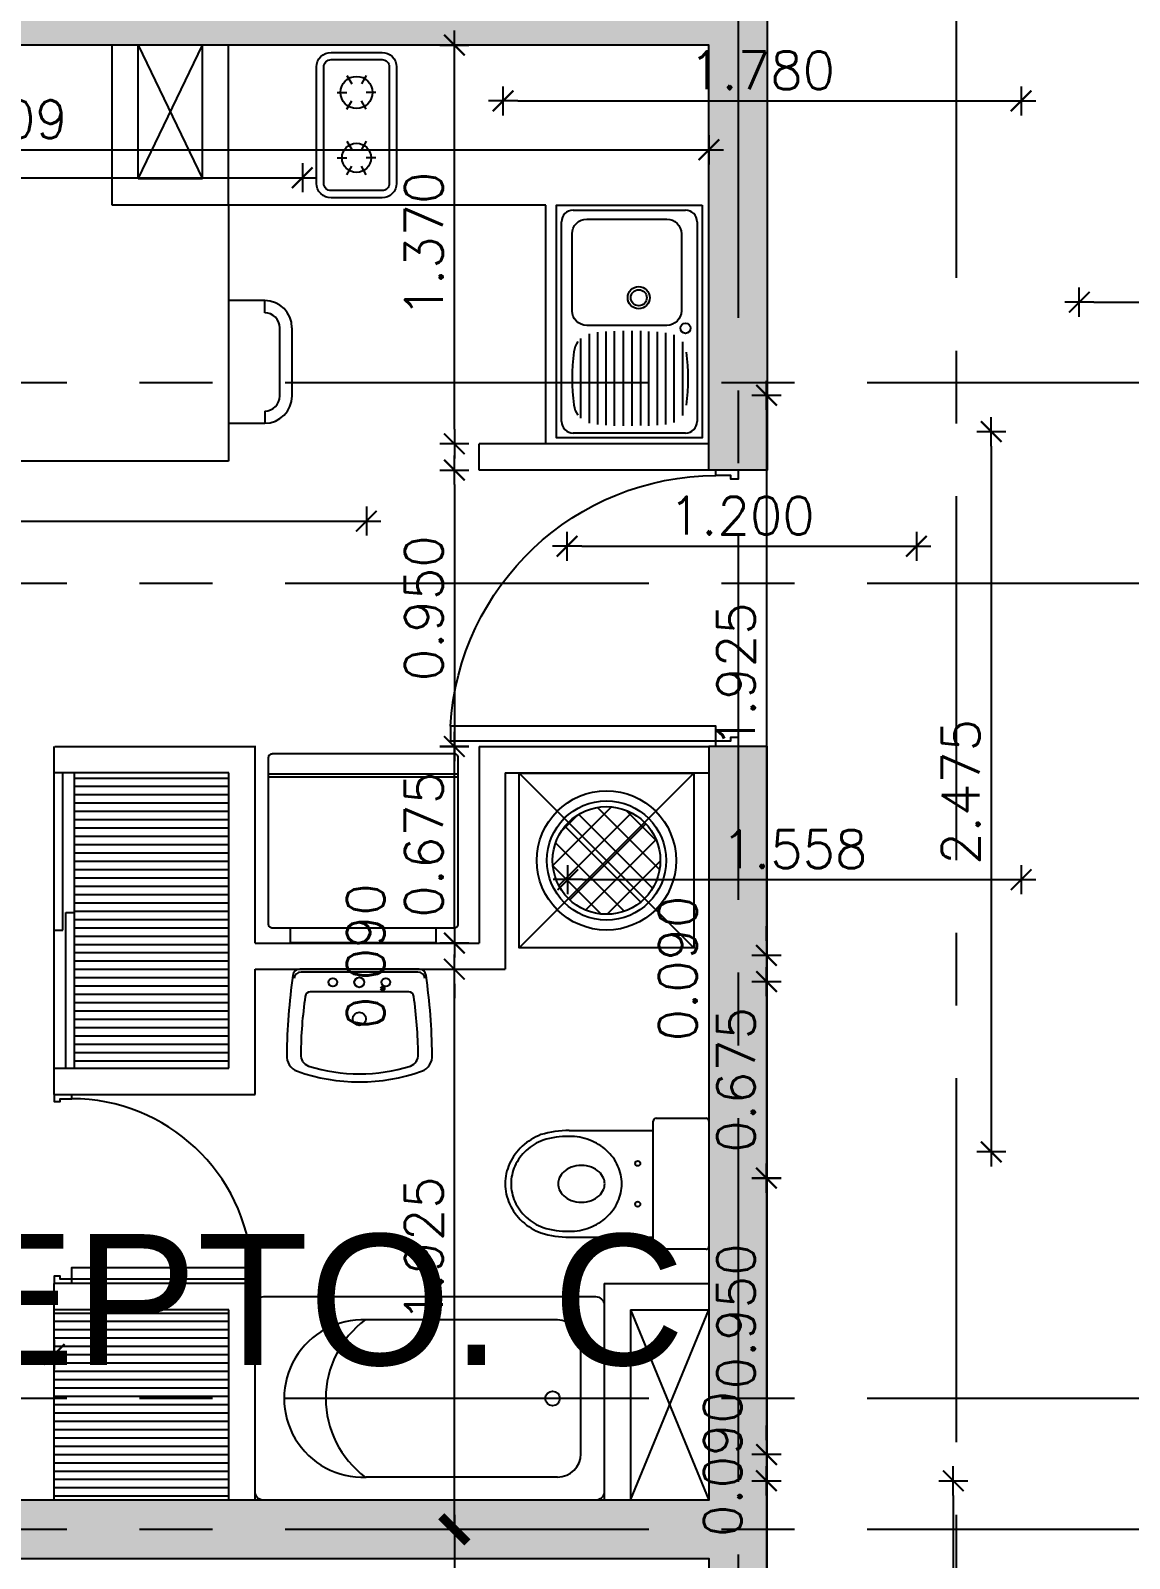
# Model space of a CAD drawing. Header units: millimetres. Extents: x -13 to 194, y -13 to 66.
# Drawn here: x 171.67 to 175.45, y 18.08 to 23.33 of the extents above; entities that cross this region are included whole.
import ezdxf

# ---------------------------------------------------------------- set-up
doc = ezdxf.new("R2010")
doc.units = ezdxf.units.MM
doc.linetypes.add('CENTER', pattern=[2, 1.25, -0.25, 0.25, -0.25])
for name, color, linetype in [('01', 1, 'Continuous'), ('04', 4, 'Continuous'), ('06', 6, 'Continuous'), ('EJES', 1, 'CENTER'), ('GRIS', 9, 'Continuous'), ('MUROS_EST', 5, 'Continuous'), ('PUERTAS', 1, 'Continuous')]:
    doc.layers.add(name, color=color, linetype=linetype)
doc.styles.add('Arial', font='arial.ttf')
doc.styles.add('INTERARQ', font='ROMANS.SHX')
doc.dimstyles.new('ESCALA_1-50', dxfattribs={"dimtxt": 0.13, "dimasz": 0.05, "dimexe": 0.18, "dimexo": 0.0625, "dimgap": 0.04, "dimtad": 1, "dimdec": 3, "dimzin": 0, "dimdsep": 46, "dimtxsty": 'INTERARQ', "dimblk": 'DIMTICK', "dimcen": 0.09, "dimse1": 1, "dimse2": 1, "dimclrd": 1, "dimclre": 1, "dimclrt": 2, "dimadec": 0, "dimazin": 0, "dimtfac": 4.5, "dimtdec": 3, "dimtofl": 0, "dimtmove": 2, "dimatfit": 3, "dimldrblk": 'DIMTICK', "dimfxl": 1, "dimtolj": 1, "dimtzin": 0, "dimarcsym": 0})

# ---------------------------------------------------------------- blocks, each defined once
blk = doc.blocks.new('DIMTICK')
at = {"color": 1}
for p, q in [((-1, 0), (1, 0)), ((0, 1), (0, -1))]:
    blk.add_line(p, q, dxfattribs=at)
at = {"color": 3, "const_width": 0.141}
blk.add_lwpolyline([(0.71, 0.71), (-0.71, -0.71)], dxfattribs=at)
blk = doc.blocks.new('*D92')
at = {"layer": '01', "color": 1, "lineweight": -2, "transparency": 16777216}
for p, q in [((174.2003, 20.1994), (174.2003, 20.2494)), ((174.2003, 20.0094), (174.2003, 19.9594))]:
    blk.add_line(p, q, dxfattribs=at)
at = {"layer": 'Defpoints', "color": 0, "transparency": 16777216}
for p in [(174.3715, 20.1494), (174.2003, 20.0594), (174.2853, 20.0594)]:
    blk.add_point(p, dxfattribs=at)
at = {"layer": '01', "color": 1, "lineweight": -2, "transparency": 16777216, "xscale": 0.05, "yscale": 0.05, "zscale": 0.05}
for p, rotation in [((174.2003, 20.1494), 270), ((174.2003, 20.0594), 90)]:
    blk.add_blockref('DIMTICK', p, dxfattribs=dict(at, rotation=rotation))
at = {"layer": '01', "color": 2, "transparency": 16777216, "insert": (173.8953, 20.1044), "char_height": 0.13, "attachment_point": 5, "rotation": 90, "style": 'INTERARQ'}
blk.add_mtext('\\A1;0.090', dxfattribs=at)
blk = doc.blocks.new('*D93')
at = {"layer": '01', "color": 1, "lineweight": -2, "transparency": 16777216}
blk.add_line((174.2003, 20.0094), (174.2003, 19.4341), dxfattribs=at)
at = {"layer": 'Defpoints', "color": 0, "transparency": 16777216}
for p in [(174.2853, 20.0594), (174.2003, 19.3841), (174.2853, 19.3841)]:
    blk.add_point(p, dxfattribs=at)
at = {"layer": '01', "color": 1, "lineweight": -2, "transparency": 16777216, "xscale": 0.05, "yscale": 0.05, "zscale": 0.05}
for p, rotation in [((174.2003, 20.0594), 90), ((174.2003, 19.3841), 270)]:
    blk.add_blockref('DIMTICK', p, dxfattribs=dict(at, rotation=rotation))
at = {"layer": '01', "color": 2, "transparency": 16777216, "insert": (174.0953, 19.7218), "char_height": 0.13, "attachment_point": 5, "rotation": 90, "style": 'INTERARQ'}
blk.add_mtext('\\A1;0.675', dxfattribs=at)
blk = doc.blocks.new('*D36')
at = {"layer": '01', "color": 1, "lineweight": -2, "transparency": 16777216}
blk.add_line((174.2003, 22.0241), (174.2003, 20.1994), dxfattribs=at)
at = {"layer": 'Defpoints', "color": 0, "transparency": 16777216}
for p in [(174.2003, 22.0741), (174.2003, 20.1494), (174.2003, 20.1494)]:
    blk.add_point(p, dxfattribs=at)
at = {"layer": '01', "color": 1, "lineweight": -2, "transparency": 16777216, "xscale": 0.05, "yscale": 0.05, "zscale": 0.05}
for p, rotation in [((174.2003, 22.0741), 90), ((174.2003, 20.1494), 270)]:
    blk.add_blockref('DIMTICK', p, dxfattribs=dict(at, rotation=rotation))
at = {"layer": '01', "color": 2, "transparency": 16777216, "insert": (174.0953, 21.1118), "char_height": 0.13, "attachment_point": 5, "rotation": 90, "style": 'INTERARQ'}
blk.add_mtext('\\A1;1.925', dxfattribs=at)
blk = doc.blocks.new('*D19')
at = {"layer": '01', "color": 1, "lineweight": -2, "transparency": 16777216}
blk.add_line((174.2003, 19.3341), (174.2003, 18.4841), dxfattribs=at)
at = {"layer": 'Defpoints', "color": 0, "transparency": 16777216}
for p in [(175.1768, 19.3841), (174.2003, 18.4341), (175.1768, 18.4341)]:
    blk.add_point(p, dxfattribs=at)
at = {"layer": '01', "color": 1, "lineweight": -2, "transparency": 16777216, "xscale": 0.05, "yscale": 0.05, "zscale": 0.05}
for p, rotation in [((174.2003, 19.3841), 90), ((174.2003, 18.4341), 270)]:
    blk.add_blockref('DIMTICK', p, dxfattribs=dict(at, rotation=rotation))
at = {"layer": '01', "color": 2, "transparency": 16777216, "insert": (174.0953, 18.9091), "char_height": 0.13, "attachment_point": 5, "rotation": 90, "style": 'INTERARQ'}
blk.add_mtext('\\A1;0.950', dxfattribs=at)
blk = doc.blocks.new('*D76')
at = {"layer": '01', "color": 1, "lineweight": -2, "transparency": 16777216}
for p, q in [((174.2003, 18.4841), (174.2003, 18.5341)), ((174.2003, 18.2941), (174.2003, 18.2441))]:
    blk.add_line(p, q, dxfattribs=at)
at = {"layer": 'Defpoints', "color": 0, "transparency": 16777216}
for p in [(175.1768, 18.4341), (174.2003, 18.3441), (174.2853, 18.3441)]:
    blk.add_point(p, dxfattribs=at)
at = {"layer": '01', "color": 1, "lineweight": -2, "transparency": 16777216, "xscale": 0.05, "yscale": 0.05, "zscale": 0.05}
for p, rotation in [((174.2003, 18.4341), 270), ((174.2003, 18.3441), 90)]:
    blk.add_blockref('DIMTICK', p, dxfattribs=dict(at, rotation=rotation))
at = {"layer": '01', "color": 2, "transparency": 16777216, "insert": (174.0496, 18.4015), "char_height": 0.13, "attachment_point": 5, "rotation": 90, "style": 'INTERARQ'}
blk.add_mtext('\\A1;0.090', dxfattribs=at)
blk = doc.blocks.new('*D77')
at = {"layer": '01', "color": 1, "lineweight": -2, "transparency": 16777216}
blk.add_line((174.2003, 18.2941), (174.2003, 17.0241), dxfattribs=at)
at = {"layer": 'Defpoints', "color": 0, "transparency": 16777216}
for p in [(174.2853, 18.3441), (174.2003, 16.9741), (175.0753, 16.9741)]:
    blk.add_point(p, dxfattribs=at)
at = {"layer": '01', "color": 1, "lineweight": -2, "transparency": 16777216, "xscale": 0.05, "yscale": 0.05, "zscale": 0.05}
for p, rotation in [((174.2003, 18.3441), 90), ((174.2003, 16.9741), 270)]:
    blk.add_blockref('DIMTICK', p, dxfattribs=dict(at, rotation=rotation))
at = {"layer": '01', "color": 2, "transparency": 16777216, "insert": (174.0953, 17.6591), "char_height": 0.13, "attachment_point": 5, "rotation": 90, "style": 'INTERARQ'}
blk.add_mtext('\\A1;1.370', dxfattribs=at)
blk = doc.blocks.new('*D178')
at = {"layer": '01', "color": 1, "lineweight": -2, "transparency": 16777216}
blk.add_line((170.1254, 22.8217), (172.5552, 22.8217), dxfattribs=at)
at = {"layer": 'Defpoints', "color": 0, "transparency": 16777216}
for p in [(172.6052, 22.8217), (170.0754, 22.1999), (172.6052, 22.1999)]:
    blk.add_point(p, dxfattribs=at)
at = {"layer": '01', "color": 1, "lineweight": -2, "transparency": 16777216, "xscale": 0.05, "yscale": 0.05, "zscale": 0.05, "rotation": 180}
blk.add_blockref('DIMTICK', (170.0754, 22.8217), dxfattribs=at)
at = {"layer": '01', "color": 1, "lineweight": -2, "transparency": 16777216, "xscale": 0.05, "yscale": 0.05, "zscale": 0.05}
blk.add_blockref('DIMTICK', (172.6052, 22.8217), dxfattribs=at)
at = {"layer": '01', "color": 2, "transparency": 16777216, "insert": (171.3403, 22.9267), "char_height": 0.13, "attachment_point": 5, "style": 'INTERARQ'}
blk.add_mtext('\\A1;2.530', dxfattribs=at)
blk = doc.blocks.new('*D67')
at = {"layer": '01', "color": 1, "lineweight": -2, "transparency": 16777216}
blk.add_line((173.3452, 23.0856), (175.0253, 23.0856), dxfattribs=at)
at = {"layer": 'Defpoints', "color": 0, "transparency": 16777216}
for p in [(175.0753, 23.0856), (173.2952, 22.4149), (175.0753, 22.4141)]:
    blk.add_point(p, dxfattribs=at)
at = {"layer": '01', "color": 1, "lineweight": -2, "transparency": 16777216, "xscale": 0.05, "yscale": 0.05, "zscale": 0.05, "rotation": 180}
blk.add_blockref('DIMTICK', (173.2952, 23.0856), dxfattribs=at)
at = {"layer": '01', "color": 1, "lineweight": -2, "transparency": 16777216, "xscale": 0.05, "yscale": 0.05, "zscale": 0.05}
blk.add_blockref('DIMTICK', (175.0753, 23.0856), dxfattribs=at)
at = {"layer": '01', "color": 2, "transparency": 16777216, "insert": (174.1852, 23.1906), "char_height": 0.13, "attachment_point": 5, "style": 'INTERARQ'}
blk.add_mtext('\\A1;1.780', dxfattribs=at)
blk = doc.blocks.new('*D185')
at = {"layer": '01', "color": 1, "lineweight": -2, "transparency": 16777216}
blk.add_line((175.3253, 22.3941), (176.6253, 22.3941), dxfattribs=at)
at = {"layer": 'Defpoints', "color": 0, "transparency": 16777216}
for p in [(175.2753, 22.3941), (176.6753, 22.3941), (176.6753, 22.3941)]:
    blk.add_point(p, dxfattribs=at)
at = {"layer": '01', "color": 1, "lineweight": -2, "transparency": 16777216, "xscale": 0.05, "yscale": 0.05, "zscale": 0.05, "rotation": 180}
blk.add_blockref('DIMTICK', (175.2753, 22.3941), dxfattribs=at)
at = {"layer": '01', "color": 1, "lineweight": -2, "transparency": 16777216, "xscale": 0.05, "yscale": 0.05, "zscale": 0.05}
blk.add_blockref('DIMTICK', (176.6753, 22.3941), dxfattribs=at)
at = {"layer": '01', "color": 2, "transparency": 16777216, "insert": (175.9753, 22.4991), "char_height": 0.13, "attachment_point": 5, "style": 'INTERARQ'}
blk.add_mtext('\\A1;1.400', dxfattribs=at)
blk = doc.blocks.new('*D202')
at = {"layer": '01', "color": 1, "lineweight": -2, "transparency": 16777216}
blk.add_line((169.6253, 21.6418), (172.7753, 21.6418), dxfattribs=at)
at = {"layer": 'Defpoints', "color": 0, "transparency": 16777216}
for p in [(169.5753, 21.9494), (172.8253, 21.9494), (172.8253, 21.6418)]:
    blk.add_point(p, dxfattribs=at)
at = {"layer": '01', "color": 1, "lineweight": -2, "transparency": 16777216, "xscale": 0.05, "yscale": 0.05, "zscale": 0.05, "rotation": 180}
blk.add_blockref('DIMTICK', (169.5753, 21.6418), dxfattribs=at)
at = {"layer": '01', "color": 1, "lineweight": -2, "transparency": 16777216, "xscale": 0.05, "yscale": 0.05, "zscale": 0.05}
blk.add_blockref('DIMTICK', (172.8253, 21.6418), dxfattribs=at)
at = {"layer": '01', "color": 2, "transparency": 16777216, "insert": (171.2003, 21.7468), "char_height": 0.13, "attachment_point": 5, "style": 'INTERARQ'}
blk.add_mtext('\\A1;3.250', dxfattribs=at)
blk = doc.blocks.new('*D203')
at = {"layer": '01', "color": 1, "lineweight": -2, "transparency": 16777216}
blk.add_line((173.5653, 21.5554), (174.6653, 21.5554), dxfattribs=at)
at = {"layer": 'Defpoints', "color": 0, "transparency": 16777216}
for p in [(173.5153, 21.9494), (174.7153, 21.9494), (174.7153, 21.5554)]:
    blk.add_point(p, dxfattribs=at)
at = {"layer": '01', "color": 1, "lineweight": -2, "transparency": 16777216, "xscale": 0.05, "yscale": 0.05, "zscale": 0.05, "rotation": 180}
blk.add_blockref('DIMTICK', (173.5153, 21.5554), dxfattribs=at)
at = {"layer": '01', "color": 1, "lineweight": -2, "transparency": 16777216, "xscale": 0.05, "yscale": 0.05, "zscale": 0.05}
blk.add_blockref('DIMTICK', (174.7153, 21.5554), dxfattribs=at)
at = {"layer": '01', "color": 2, "transparency": 16777216, "insert": (174.1153, 21.6604), "char_height": 0.13, "attachment_point": 5, "style": 'INTERARQ'}
blk.add_mtext('\\A1;1.200', dxfattribs=at)
blk = doc.blocks.new('*D204')
at = {"layer": '01', "color": 1, "lineweight": -2, "transparency": 16777216}
blk.add_line((174.9728, 21.8991), (174.9728, 19.5241), dxfattribs=at)
at = {"layer": 'Defpoints', "color": 0, "transparency": 16777216}
for p in [(175.0752, 21.9491), (174.9728, 19.4741), (175.0753, 19.4741)]:
    blk.add_point(p, dxfattribs=at)
at = {"layer": '01', "color": 1, "lineweight": -2, "transparency": 16777216, "xscale": 0.05, "yscale": 0.05, "zscale": 0.05}
for p, rotation in [((174.9728, 21.9491), 90), ((174.9728, 19.4741), 270)]:
    blk.add_blockref('DIMTICK', p, dxfattribs=dict(at, rotation=rotation))
at = {"layer": '01', "color": 2, "transparency": 16777216, "insert": (174.8678, 20.7116), "char_height": 0.13, "attachment_point": 5, "rotation": 90, "style": 'INTERARQ'}
blk.add_mtext('\\A1;2.475', dxfattribs=at)
blk = doc.blocks.new('*D205')
at = {"layer": '01', "color": 1, "lineweight": -2, "transparency": 16777216}
blk.add_line((173.5676, 20.4097), (175.0253, 20.4097), dxfattribs=at)
at = {"layer": 'Defpoints', "color": 0, "transparency": 16777216}
for p in [(175.0753, 20.4097), (173.5176, 19.3841), (175.0753, 19.3841)]:
    blk.add_point(p, dxfattribs=at)
at = {"layer": '01', "color": 1, "lineweight": -2, "transparency": 16777216, "xscale": 0.05, "yscale": 0.05, "zscale": 0.05, "rotation": 180}
blk.add_blockref('DIMTICK', (173.5176, 20.4097), dxfattribs=at)
at = {"layer": '01', "color": 1, "lineweight": -2, "transparency": 16777216, "xscale": 0.05, "yscale": 0.05, "zscale": 0.05}
blk.add_blockref('DIMTICK', (175.0753, 20.4097), dxfattribs=at)
at = {"layer": '01', "color": 2, "transparency": 16777216, "insert": (174.2965, 20.5147), "char_height": 0.13, "attachment_point": 5, "style": 'INTERARQ'}
blk.add_mtext('\\A1;1.558', dxfattribs=at)
blk = doc.blocks.new('*D206')
at = {"layer": '01', "color": 1, "lineweight": -2, "transparency": 16777216}
blk.add_line((174.8423, 18.2941), (174.8423, 17.0241), dxfattribs=at)
at = {"layer": 'Defpoints', "color": 0, "transparency": 16777216}
for p in [(175.0753, 18.3441), (174.8423, 16.9741), (175.0753, 16.9741)]:
    blk.add_point(p, dxfattribs=at)
at = {"layer": '01', "color": 1, "lineweight": -2, "transparency": 16777216, "xscale": 0.05, "yscale": 0.05, "zscale": 0.05}
for p, rotation in [((174.8423, 18.3441), 90), ((174.8423, 16.9741), 270)]:
    blk.add_blockref('DIMTICK', p, dxfattribs=dict(at, rotation=rotation))
at = {"layer": '01', "color": 2, "transparency": 16777216, "insert": (174.7373, 17.6591), "char_height": 0.13, "attachment_point": 5, "rotation": 90, "style": 'INTERARQ'}
blk.add_mtext('\\A1;1.370', dxfattribs=at)
blk = doc.blocks.new('TICK1')
at = {"color": 2, "const_width": 0.2}
blk.add_lwpolyline([(-0.3, -0.3), (0.3, 0.3)], dxfattribs=at)
at = {"color": 2}
for points in [[(0, 0), (-1, 0)], [(0, 0), (1, 0)]]:
    blk.add_lwpolyline(points, dxfattribs=at)
blk = doc.blocks.new('REFRI')
for p, q in [((-0.58, -0.325), (-0.58, 0.325)), ((-0.57, -0.325), (-0.57, 0.325))]:
    blk.add_line(p, q)
blk.add_lwpolyline([(-0.6368, 0.325), (-0.0632, 0.325, -0.414214), (-0.05, 0.3118), (-0.05, -0.3118, -0.414214), (-0.0632, -0.325), (-0.6368, -0.325, -0.414214), (-0.65, -0.3118), (-0.65, 0.3118, -0.414214)], format="xyb", close=True)
blk.add_lwpolyline([(-0.05, 0.25), (0, 0.25), (0, -0.25), (-0.05, -0.25)])
blk = doc.blocks.new('LAV')
for points in [[(0.022, 0.2287, 0.391789), (0, 0.2049), (0, -0.2049, 0.391789), (0.022, -0.2287, 0.034091), (0.2951, -0.2498, 0.338711), (0.3512, -0.2134, 0.172497), (0.3512, 0.2134, 0.338711), (0.2951, 0.2498, 0.034091)], [(0.0942, 0.1863, 0.391789), (0.0782, 0.1691), (0.0782, -0.1691, 0.391789), (0.0942, -0.1863, 0.034091), (0.2928, -0.2017, 0.338711), (0.3336, -0.1752, 0.152745), (0.3336, 0.1752, 0.338711), (0.2928, 0.2017, 0.034091)]]:
    blk.add_lwpolyline(points, format="xyb", close=True)
blk.add_lwpolyline([(0.0321, 0.2241, 0.391789), (0.0106, 0.2008), (0.0106, -0.2008, 0.391789), (0.0321, -0.2241)], format="xyb")
for centre, radius in [((0.0457, 0.0909), 0.0147), ((0.0457, -0.0005), 0.0172), ((0.1712, -0.0005), 0.0225), ((0.0457, -0.0919), 0.0147)]:
    blk.add_circle(centre, radius)
blk = doc.blocks.new('Tina 120')
for p, q in [((0.19, -0.08), (-0.19, -0.08)), ((-0.27, -0.16), (-0.27, -0.8175)), ((0.27, -0.16), (0.27, -0.8175))]:
    blk.add_line(p, q)
blk.add_lwpolyline([(0.35, -0.03), (0.35, -1.17, -0.414214), (0.32, -1.2), (-0.32, -1.2, -0.414214), (-0.35, -1.17), (-0.35, -0.03, -0.414214), (-0.32, 0), (0.32, 0, -0.414214)], format="xyb", close=True)
blk.add_circle((0, -0.1774), 0.025)
for centre, radius, start, end in [((-0.19, -0.16), 0.08, 90, 180), ((0.19, -0.16), 0.08, 0, 90), ((0, -0.8297), 0.2703, 177.4079, 2.5921), ((0, -0.6197), 0.337, 216.7598, 323.2402)]:
    blk.add_arc(centre, radius, start, end)
blk = doc.blocks.new('P_65')
at = {"color": 9}
blk.add_arc((-0.0126, 0.059), 0.6224, 93.9051, 179.909, dxfattribs=at)
at = {"layer": 'PUERTAS'}
blk.add_lwpolyline([(-0.015, 0.06), (-0.055, 0.06), (-0.055, 0.68), (-0.015, 0.68)], close=True, dxfattribs=at)
for points in [[(-0.65, 0), (-0.625, 0), (-0.625, 0.02), (-0.635, 0.02), (-0.635, 0.06), (-0.65, 0.06)], [(0, 0.06), (-0.015, 0.06), (-0.015, 0.02), (-0.025, 0.02), (-0.025, 0), (0, 0)]]:
    blk.add_lwpolyline(points, dxfattribs=at)
blk = doc.blocks.new('*D251')
at = {"layer": '01', "color": 1, "lineweight": -2, "transparency": 16777216}
for p, q in [((173.1275, 20.242), (173.1275, 20.292)), ((173.1275, 20.052), (173.1275, 20.002))]:
    blk.add_line(p, q, dxfattribs=at)
at = {"layer": 'Defpoints', "color": 0, "transparency": 16777216}
for p in [(173.1275, 20.192), (173.2125, 20.192), (173.2986, 20.102)]:
    blk.add_point(p, dxfattribs=at)
at = {"layer": '01', "color": 1, "lineweight": -2, "transparency": 16777216, "xscale": 0.05, "yscale": 0.05, "zscale": 0.05}
for p, rotation in [((173.1275, 20.192), 270), ((173.1275, 20.102), 90)]:
    blk.add_blockref('DIMTICK', p, dxfattribs=dict(at, rotation=rotation))
at = {"layer": '01', "color": 2, "transparency": 16777216, "insert": (172.8225, 20.147), "char_height": 0.13, "attachment_point": 5, "rotation": 90, "style": 'INTERARQ'}
blk.add_mtext('\\A1;0.090', dxfattribs=at)
blk = doc.blocks.new('*D252')
at = {"layer": '01', "color": 1, "lineweight": -2, "transparency": 16777216}
blk.add_line((173.1275, 20.242), (173.1275, 20.8173), dxfattribs=at)
at = {"layer": 'Defpoints', "color": 0, "transparency": 16777216}
for p in [(173.1275, 20.8673), (173.2125, 20.8673), (173.2125, 20.192)]:
    blk.add_point(p, dxfattribs=at)
at = {"layer": '01', "color": 1, "lineweight": -2, "transparency": 16777216, "xscale": 0.05, "yscale": 0.05, "zscale": 0.05}
for p, rotation in [((173.1275, 20.8673), 90), ((173.1275, 20.192), 270)]:
    blk.add_blockref('DIMTICK', p, dxfattribs=dict(at, rotation=rotation))
at = {"layer": '01', "color": 2, "transparency": 16777216, "insert": (173.0225, 20.5297), "char_height": 0.13, "attachment_point": 5, "rotation": 90, "style": 'INTERARQ'}
blk.add_mtext('\\A1;0.675', dxfattribs=at)
blk = doc.blocks.new('*D219')
at = {"layer": '01', "color": 1, "lineweight": -2, "transparency": 16777216}
blk.add_line((173.1275, 18.2273), (173.1275, 20.052), dxfattribs=at)
at = {"layer": 'Defpoints', "color": 0, "transparency": 16777216}
for p in [(173.1275, 20.102), (173.1275, 20.102), (173.1275, 18.1773)]:
    blk.add_point(p, dxfattribs=at)
at = {"layer": '01', "color": 1, "lineweight": -2, "transparency": 16777216, "xscale": 0.05, "yscale": 0.05, "zscale": 0.05}
for p, rotation in [((173.1275, 20.102), 90), ((173.1275, 18.1773), 270)]:
    blk.add_blockref('DIMTICK', p, dxfattribs=dict(at, rotation=rotation))
at = {"layer": '01', "color": 2, "transparency": 16777216, "insert": (173.0225, 19.1397), "char_height": 0.13, "attachment_point": 5, "rotation": 90, "style": 'INTERARQ'}
blk.add_mtext('\\A1;1.925', dxfattribs=at)
blk = doc.blocks.new('P_75')
at = {"color": 9}
blk.add_arc((-0.0129, 0.0592), 0.7221, 93.336, 179.9333, dxfattribs=at)
at = {"layer": 'PUERTAS'}
blk.add_lwpolyline([(-0.015, 0.06), (-0.055, 0.06), (-0.055, 0.78), (-0.0149, 0.78)], close=True, dxfattribs=at)
for points in [[(-0.75, 0), (-0.725, 0), (-0.725, 0.02), (-0.735, 0.02), (-0.735, 0.06), (-0.75, 0.06)], [(0, 0.06), (-0.015, 0.06), (-0.015, 0.02), (-0.025, 0.02), (-0.025, 0), (0, 0)]]:
    blk.add_lwpolyline(points, dxfattribs=at)
blk = doc.blocks.new('LAVPLATO')
for p, q in [((-0.343, -0.017), (0.343, -0.017)), ((-0.383, -0.443), (-0.383, -0.057)), ((0.0458, -0.0965), (0.3462, -0.0965)), ((0.0694, -0.0675), (0.3226, -0.0675)), ((0.383, -0.057), (0.383, -0.443)), ((0.0357, -0.1545), (0.3563, -0.1545)), ((0.0387, -0.1255), (0.3533, -0.1255)), ((0.0338, -0.1835), (0.3582, -0.1835)), ((0.0315, -0.2115), (0.3574, -0.2115)), ((0.0319, -0.2415), (0.3578, -0.2415)), ((0.0323, -0.2715), (0.3582, -0.2715)), ((0.0327, -0.3015), (0.3578, -0.3015)), ((0.0342, -0.3305), (0.3563, -0.3305)), ((0.0342, -0.3305), (0.3563, -0.3305)), ((0.0369, -0.3595), (0.3536, -0.3595)), ((0.0369, -0.3595), (0.3536, -0.3595)), ((0.0416, -0.3885), (0.3489, -0.3885)), ((0.0586, -0.4175), (0.3319, -0.4175)), ((0.343, -0.483), (-0.343, -0.483))]:
    blk.add_line(p, q)
blk.add_lwpolyline([(-0.4, 0), (0.4, 0), (0.4, -0.5), (-0.4, -0.5)], close=True)
blk.add_lwpolyline([(-0.302, -0.0709), (-0.037, -0.0709, -0.414214), (0.013, -0.1209), (0.013, -0.3965, -0.414214), (-0.037, -0.4465), (-0.302, -0.4465, -0.414214), (-0.352, -0.3965), (-0.352, -0.1209, -0.414214)], format="xyb", close=True)
for centre, radius in [((0.023, -0.057), 0.0175), ((-0.082, -0.2175), 0.038), ((-0.082, -0.2175), 0.0275)]:
    blk.add_circle(centre, radius)
for centre, radius, start, end in [((-0.343, -0.057), 0.04, 90, 180), ((0.196, -0.7978), 0.75, 83.0207, 96.9793), ((0.343, -0.057), 0.04, 360, 90), ((-0.343, -0.443), 0.04, 180, 270), ((0.1132, -0.3662), 0.075, 233.5695, 263.0207), ((0.1952, 0.3038), 0.75, 263.0207, 276.9793), ((0.2773, -0.3662), 0.075, 276.9793, 306.4305), ((0.343, -0.443), 0.04, 270, 360)]:
    blk.add_arc(centre, radius, start, end)
blk = doc.blocks.new('cocina_2platos')
for p, q in [((-0.17, -0.0798), (-0.1533, -0.1086)), ((-0.1033, -0.0798), (-0.12, -0.1086)), ((-0.2033, -0.1375), (-0.17, -0.1375)), ((-0.07, -0.1375), (-0.1033, -0.1375)), ((-0.17, -0.1952), (-0.1533, -0.1664)), ((-0.1033, -0.1952), (-0.12, -0.1664)), ((-0.17, -0.3048), (-0.1533, -0.3336)), ((-0.1033, -0.3048), (-0.12, -0.3336)), ((-0.2033, -0.3625), (-0.17, -0.3625)), ((-0.07, -0.3625), (-0.1033, -0.3625)), ((-0.17, -0.4202), (-0.1533, -0.3914)), ((-0.1033, -0.4202), (-0.12, -0.3914))]:
    blk.add_line(p, q)
blk.add_lwpolyline([(-0.2741, -0.45), (-0.2741, -0.05, -0.414214), (-0.2241, 0), (-0.0491, 0, -0.414214), (0.0009, -0.05), (0.0009, -0.45, -0.414214), (-0.0491, -0.5), (-0.2241, -0.5, -0.414214)], format="xyb", close=True)
at = {"color": 9}
blk.add_lwpolyline([(-0.2491, -0.45), (-0.2491, -0.05, -0.414214), (-0.2241, -0.025), (-0.0491, -0.025, -0.414214), (-0.0241, -0.05), (-0.0241, -0.45, -0.414214), (-0.0491, -0.475), (-0.2241, -0.475, -0.414214)], format="xyb", close=True, dxfattribs=at)
for centre, radius in [((-0.1366, -0.1375), 0.055), ((-0.1366, -0.3625), 0.05)]:
    blk.add_circle(centre, radius)
blk = doc.blocks.new('*D253')
at = {"layer": '01', "color": 1, "lineweight": -2, "transparency": 16777216}
blk.add_line((173.1275, 21.9573), (173.1275, 23.2273), dxfattribs=at)
at = {"layer": 'Defpoints', "color": 0, "transparency": 16777216}
for p in [(173.1275, 23.2773), (174.0025, 23.2773), (173.2125, 21.9073)]:
    blk.add_point(p, dxfattribs=at)
at = {"layer": '01', "color": 1, "lineweight": -2, "transparency": 16777216, "xscale": 0.05, "yscale": 0.05, "zscale": 0.05}
for p, rotation in [((173.1275, 23.2773), 90), ((173.1275, 21.9073), 270)]:
    blk.add_blockref('DIMTICK', p, dxfattribs=dict(at, rotation=rotation))
at = {"layer": '01', "color": 2, "transparency": 16777216, "insert": (173.0225, 22.5923), "char_height": 0.13, "attachment_point": 5, "rotation": 90, "style": 'INTERARQ'}
blk.add_mtext('\\A1;1.370', dxfattribs=at)
blk = doc.blocks.new('*D254')
at = {"layer": '01', "color": 1, "lineweight": -2, "transparency": 16777216}
blk.add_line((173.1275, 21.7673), (173.1275, 20.9173), dxfattribs=at)
at = {"layer": 'Defpoints', "color": 0, "transparency": 16777216}
for p in [(174.2025, 21.8173), (173.1275, 20.8673), (174.2025, 20.8673)]:
    blk.add_point(p, dxfattribs=at)
at = {"layer": '01', "color": 1, "lineweight": -2, "transparency": 16777216, "xscale": 0.05, "yscale": 0.05, "zscale": 0.05}
for p, rotation in [((173.1275, 21.8173), 90), ((173.1275, 20.8673), 270)]:
    blk.add_blockref('DIMTICK', p, dxfattribs=dict(at, rotation=rotation))
at = {"layer": '01', "color": 2, "transparency": 16777216, "insert": (173.0225, 21.3423), "char_height": 0.13, "attachment_point": 5, "rotation": 90, "style": 'INTERARQ'}
blk.add_mtext('\\A1;0.950', dxfattribs=at)
blk = doc.blocks.new('*D229')
at = {"layer": '01', "color": 1, "lineweight": -2, "transparency": 16777216}
blk.add_line((169.1435, 22.9176), (173.9525, 22.9176), dxfattribs=at)
at = {"layer": 'Defpoints', "color": 0, "transparency": 16777216}
for p in [(174.0025, 22.9176), (169.0935, 22.7889), (174.0025, 22.7889)]:
    blk.add_point(p, dxfattribs=at)
at = {"layer": '01', "color": 1, "lineweight": -2, "transparency": 16777216, "xscale": 0.05, "yscale": 0.05, "zscale": 0.05, "rotation": 180}
blk.add_blockref('DIMTICK', (169.0935, 22.9176), dxfattribs=at)
at = {"layer": '01', "color": 1, "lineweight": -2, "transparency": 16777216, "xscale": 0.05, "yscale": 0.05, "zscale": 0.05}
blk.add_blockref('DIMTICK', (174.0025, 22.9176), dxfattribs=at)
at = {"layer": '01', "color": 2, "transparency": 16777216, "insert": (171.548, 23.0226), "char_height": 0.13, "attachment_point": 5, "style": 'INTERARQ'}
blk.add_mtext('\\A1;4.909', dxfattribs=at)
blk = doc.blocks.new('*D283')
at = {"layer": '01', "color": 1, "lineweight": -2, "transparency": 16777216}
blk.add_line((168.5525, 18.7782), (171.7025, 18.7782), dxfattribs=at)
at = {"layer": 'Defpoints', "color": 0, "transparency": 16777216}
for p in [(171.7525, 18.7782), (168.5025, 18.2773), (171.7525, 18.2773)]:
    blk.add_point(p, dxfattribs=at)
at = {"layer": '01', "color": 1, "lineweight": -2, "transparency": 16777216, "xscale": 0.05, "yscale": 0.05, "zscale": 0.05, "rotation": 180}
blk.add_blockref('DIMTICK', (168.5025, 18.7782), dxfattribs=at)
at = {"layer": '01', "color": 1, "lineweight": -2, "transparency": 16777216, "xscale": 0.05, "yscale": 0.05, "zscale": 0.05}
blk.add_blockref('DIMTICK', (171.7525, 18.7782), dxfattribs=at)
at = {"layer": '01', "color": 2, "transparency": 16777216, "insert": (170.1275, 18.8832), "char_height": 0.13, "attachment_point": 5, "style": 'INTERARQ'}
blk.add_mtext('\\A1;3.250', dxfattribs=at)

msp = doc.modelspace()

# ---------------------------------------------------------------- hatches: boundary and pattern name
at = {"layer": 'GRIS'}
h = msp.add_hatch(dxfattribs=at)
h.set_pattern_fill('LINE', color=8, scale=0.009, style=0)
h.set_pattern_definition([(0, (-466.526173, -1115.66882), (0, -0.028575), [])])
h.paths.add_polyline_path([(172.3525, 20.7773), (171.8225, 20.7773), (171.8225, 20.2963), (171.8225, 19.762), (172.3525, 19.762)])
h = msp.add_hatch(dxfattribs=at)
h.set_pattern_fill('ANSI37', color=8, scale=0.5, style=0)
h.set_pattern_definition([(45, (-5197.2311, -7988.80808), (-0.04419417382, 0.04419417382), []), (135, (-5197.2311, -7988.80808), (-0.04419417382, -0.04419417382), [])])
h.paths.add_polyline_path([(173.5196, 20.6064), (173.6503, 20.4756), (173.7812, 20.6063, 0.414214)])
h.paths.add_polyline_path([(173.5195, 20.3448, 0.414214), (173.7811, 20.3447), (173.6503, 20.4756)])
h.paths.add_polyline_path([(173.6503, 20.4756), (173.5196, 20.6064, 0.198983), (173.4653, 20.4756, 0.198842), (173.5195, 20.3448)])
h.paths.add_polyline_path([(173.7811, 20.3447, 0.198983), (173.8353, 20.4756, 0.198842), (173.7812, 20.6063), (173.6503, 20.4756)])
h = msp.add_hatch(dxfattribs=at)
h.set_pattern_fill('LINE', color=8, scale=0.009, style=0)
h.set_pattern_definition([(0, (-416.358856, 1107.571), (0, 0.028575), [])])
h.paths.add_polyline_path([(172.3525, 18.6273), (172.3525, 18.932), (171.7525, 18.932), (171.7525, 18.6273)])
h.paths.add_polyline_path([(171.7525, 18.6273), (171.7525, 18.2773), (172.3525, 18.2773), (172.3525, 18.6273)])
at = {"layer": 'MUROS_EST', "transparency": 33554687}
h = msp.add_hatch(color=256, dxfattribs=at)
h.dxf.hatch_style = 1
h.paths.add_polyline_path([(181.4106, 23.5073), (181.1606, 23.5073), (181.1606, 21.5273), (177.9375, 21.5273), (177.9375, 25.2273), (175.6025, 25.2273), (175.6025, 25.0273), (177.7375, 25.0273), (177.7375, 21.5273), (175.6025, 21.5273), (175.6025, 21.3273), (180.8606, 21.3273), (180.8606, 21.1419), (181.0606, 21.1419), (181.0606, 21.3273), (181.4117, 21.3273)])
h.paths.add_polyline_path([(181.4106, 30.0873), (181.1606, 30.0873), (181.1606, 29.0223), (175.8025, 29.0223), (175.8025, 30.0458), (175.6025, 30.0458), (175.6025, 28.7723), (175.9606, 28.7723), (175.9606, 26.1803), (176.1606, 26.1803), (176.1606, 28.7723), (181.4106, 28.7723)])
h.paths.add_polyline_path([(174.9775, 37.6473), (174.7275, 37.6473), (174.7275, 37.4473), (174.7275, 30.9728), (174.441, 30.3884), (174.6206, 30.3003), (174.9775, 31.0284)])
h.paths.add_polyline_path([(169.0025, 37.4473), (170.185, 37.4473), (170.185, 37.6473), (168.7525, 37.6473), (168.7525, 33.7473), (169.0025, 33.7473)])
h.paths.add_polyline_path([(174.2025, 24.9373), (174.0025, 24.9373), (174.0025, 23.4773), (168.3025, 23.4773), (168.3025, 23.2773), (174.0025, 23.2773), (174.0025, 21.8173), (174.2025, 21.8173)])
h.paths.add_polyline_path([(174.2025, 20.8673), (174.0025, 20.8673), (174.0025, 18.2773), (168.3025, 18.2773), (168.3025, 18.0773), (168.8025, 18.0773), (168.8025, 17.0773), (169.0025, 17.0773), (169.0025, 18.0773), (174.0025, 18.0773), (174.0025, 17.5773), (174.2025, 17.5773)])
h.paths.add_polyline_path([(174.9525, 15.9873), (174.6078, 16.7181), (174.4269, 16.6328), (174.7525, 15.9425), (174.7525, 13.7227), (174.7525, 9.5444), (174.7525, 9.2944), (174.9525, 9.2944), (174.9525, 9.4944), (174.9525, 9.5405), (174.9525, 13.7227)])
h.paths.add_polyline_path([(169.0025, 12.7707), (168.8025, 12.7707), (168.8025, 9.4944), (169.0025, 9.4944)])
h.paths.add_polyline_path([(169.0025, 12.9773), (168.8025, 12.9773), (168.8025, 12.7707), (169.0025, 12.7707)])
h.paths.add_polyline_path([(170.187, 9.4944), (169.0025, 9.4944), (169.0025, 9.2944), (170.187, 9.2944)])
h.paths.add_polyline_path([(169.0025, 9.4944), (168.8025, 9.4944), (168.8025, 9.2944), (169.0025, 9.2944)])
h.paths.add_polyline_path([(181.3606, 14.0173), (181.1606, 14.0173), (181.1606, 12.7707), (181.3606, 12.7707)])
h.paths.add_polyline_path([(181.3606, 12.7707), (181.1606, 12.7707), (181.1606, 9.4944), (181.3606, 9.4944)])
h.paths.add_polyline_path([(181.1606, 9.4944), (180.9606, 9.4944), (180.9606, 9.2944), (181.1606, 9.2944)])
h.paths.add_polyline_path([(181.3606, 9.4944), (181.1606, 9.4944), (181.1606, 9.2944), (181.3606, 9.2944)])

# ---------------------------------------------------------------- linework, layer by layer
at = {"layer": '06'}
for p, q in [((171.9515, 22.7273), (171.9515, 23.2773)), ((172.0415, 22.8173), (172.0415, 23.2773)), ((172.2615, 22.8173), (172.2615, 23.2773)), ((172.3515, 22.7273), (172.3515, 23.2773)), ((172.2615, 22.8173), (172.0415, 22.8173)), ((172.3515, 22.7273), (171.9515, 22.7273)), ((171.7525, 20.7773), (171.7525, 20.8673)), ((172.4425, 20.192), (172.4425, 20.8673)), ((173.2125, 20.8673), (173.2125, 20.192)), ((173.2125, 20.8673), (174.0025, 20.8673)), ((172.3525, 19.762), (172.3525, 20.7773)), ((173.3025, 20.7773), (173.3025, 20.102)), ((173.3025, 20.7773), (174.0025, 20.7773)), ((172.4425, 20.192), (173.2125, 20.192)), ((172.4425, 19.672), (172.4425, 20.102)), ((172.4425, 20.102), (173.3025, 20.102)), ((171.7525, 19.762), (172.3525, 19.762)), ((171.7525, 19.672), (171.7525, 19.762)), ((171.7525, 19.672), (172.4425, 19.672)), ((172.4425, 19.022), (171.7525, 19.022)), ((171.7525, 18.932), (171.7525, 19.022)), ((172.4425, 18.2773), (172.4425, 19.022)), ((173.6425, 19.022), (173.6425, 18.2773)), ((173.6425, 19.022), (174.0025, 19.022)), ((172.3525, 18.932), (171.7525, 18.932)), ((172.3525, 18.2773), (172.3525, 18.932)), ((173.7325, 18.932), (173.7325, 18.2773)), ((173.7325, 18.932), (174.0025, 18.932))]:
    msp.add_line(p, q, dxfattribs=at)
for points in [[(171.7548, 20.8673), (172.4448, 20.8673)], [(172.3525, 20.7773), (171.7548, 20.7773)]]:
    msp.add_lwpolyline(points, dxfattribs=at)
at = {"layer": 'EJES'}
for p, q in [((174.8525, 41.7272), (174.8525, 5.5947)), ((174.1025, 29.5903), (174.1025, 5.5947)), ((185.796, 22.1173), (164.6028, 22.1173)), ((185.796, 21.4273), (164.6028, 21.4273)), ((185.796, 18.6273), (164.6028, 18.6273)), ((185.796, 18.1773), (164.6028, 18.1773))]:
    msp.add_line(p, q, dxfattribs=at)
at = {"layer": 'GRIS'}
for p, q in [((172.0415, 22.8173), (172.2615, 23.2773)), ((172.0415, 23.2773), (172.2615, 22.8173)), ((173.4415, 22.7273), (172.3515, 22.7273)), ((172.3515, 22.7273), (172.3515, 21.8473)), ((173.4415, 21.9073), (173.4415, 22.7273)), ((172.4759, 22.3997), (172.3515, 22.3997)), ((172.4759, 22.3575), (172.4759, 22.3997)), ((172.5275, 22.0716), (172.5275, 22.3059)), ((172.5697, 22.0716), (172.5697, 22.3059)), ((172.4759, 22.02), (172.4759, 21.9778)), ((172.3515, 21.9778), (172.4759, 21.9778)), ((174.0025, 21.9073), (173.2125, 21.9073)), ((173.2125, 21.8173), (173.2125, 21.9073)), ((172.3515, 21.8473), (171.5515, 21.8473)), ((174.0025, 21.8173), (173.2125, 21.8173)), ((173.3503, 20.1756), (173.9503, 20.7756)), ((173.3503, 20.7756), (173.9503, 20.1756)), ((173.8207, 19.5896), (173.9925, 19.5896)), ((173.5226, 19.5477), (173.8107, 19.5477)), ((173.8107, 19.1496), (173.8107, 19.5796)), ((174.0025, 19.5796), (174.0025, 19.1496)), ((173.5226, 19.1814), (173.8107, 19.1814)), ((173.9925, 19.1396), (173.8207, 19.1396)), ((173.7325, 18.932), (174.0025, 18.2773)), ((173.7325, 18.2773), (174.0025, 18.932))]:
    msp.add_line(p, q, dxfattribs=at)
at = {"layer": 'GRIS', "color": 8}
for p, q in [((171.8225, 20.2963), (171.8225, 20.7773)), ((171.7525, 19.762), (171.7525, 20.2363)), ((171.7525, 18.2773), (171.7525, 18.932))]:
    msp.add_line(p, q, dxfattribs=at)
for points in [[(171.7525, 20.2363), (171.7525, 20.802)], [(171.7825, 20.2663), (171.7825, 20.7773)], [(171.7825, 20.2363), (171.7825, 20.2663)], [(171.7925, 19.762), (171.7925, 20.2963)], [(171.7925, 20.2963), (171.8225, 20.2963)], [(171.8225, 19.762), (171.8225, 20.2963)], [(171.7525, 20.2363), (171.7825, 20.2363)]]:
    msp.add_lwpolyline(points, dxfattribs=at)
at = {"layer": 'GRIS'}
msp.add_lwpolyline([(173.9503, 20.7756), (173.9503, 20.1756), (173.3503, 20.1756), (173.3503, 20.7756)], close=True, dxfattribs=at)
for points in [[(173.7028, 19.3646, 0.106666), (173.6896, 19.4256, 0.10151), (173.6506, 19.4793, 0.094979), (173.5929, 19.5149, 0.090825), (173.5226, 19.5277, 0.071105), (173.4322, 19.5149, 0.094979), (173.3745, 19.4793, 0.10151), (173.3355, 19.4256, 0.106666), (173.3224, 19.3646, 0.106666), (173.3355, 19.3035, 0.10151), (173.3745, 19.2498, 0.094979), (173.4322, 19.2143, 0.071105), (173.5226, 19.2014, 0.090825), (173.5929, 19.2143, 0.094979), (173.6506, 19.2498, 0.10151), (173.6896, 19.3035, 0.106666)], [(173.6443, 19.3646, 0.106666), (173.6401, 19.3844, 0.10151), (173.6247, 19.4056, 0.094979), (173.5991, 19.4213, 0.090825), (173.5642, 19.4277, 0.090825), (173.5293, 19.4213, 0.094979), (173.5037, 19.4056, 0.10151), (173.4883, 19.3844, 0.106666), (173.484, 19.3646, 0.106666), (173.4883, 19.3448, 0.10151), (173.5037, 19.3236, 0.094979), (173.5293, 19.3078, 0.090825), (173.5642, 19.3014, 0.090825), (173.5991, 19.3078, 0.094979), (173.6247, 19.3236, 0.10151), (173.6401, 19.3448, 0.106666)]]:
    msp.add_lwpolyline(points, format="xyb", close=True, dxfattribs=at)
for centre, radius in [((173.6503, 20.4756), 0.2393), ((173.6503, 20.4756), 0.205), ((173.6503, 20.4756), 0.185), ((173.7576, 19.4346), 0.00867), ((173.7576, 19.2946), 0.00867)]:
    msp.add_circle(centre, radius, dxfattribs=at)
for centre, radius, start, end in [((172.4759, 22.3059), 0.0937, 0, 90), ((172.4759, 22.3059), 0.0516, 0, 90), ((172.4759, 22.0716), 0.0516, 270, 0), ((172.4759, 22.0716), 0.0938, 270, 0), ((173.8207, 19.5796), 0.01, 90, 180), ((173.9925, 19.5796), 0.01, 0, 90), ((173.496, 19.3465), 0.2, 110.7587, 132.461), ((173.5225, 19.2065), 0.3412, 89.9849, 106.5737), ((173.486, 19.3575), 0.1851, 132.461, 155.646), ((173.4704, 19.3646), 0.168, 155.646, 180), ((173.4704, 19.3646), 0.168, 180, 204.354), ((173.486, 19.3716), 0.1851, 204.354, 227.539), ((173.496, 19.3826), 0.2, 227.539, 249.2413), ((173.5225, 19.5226), 0.3412, 253.4263, 270.0247), ((173.8207, 19.1496), 0.01, 180, 270), ((173.9925, 19.1496), 0.01, 270, 0)]:
    msp.add_arc(centre, radius, start, end, dxfattribs=at)
at = {"layer": 'MUROS_EST'}
for points in [[(168.3025, 23.4773), (174.0025, 23.4773), (174.0025, 24.9373), (174.2025, 24.9373), (174.2025, 21.8173), (174.0025, 21.8173), (174.0025, 23.2773), (168.3025, 23.2773), (168.3025, 23.4773)], [(168.3025, 18.2812), (168.3025, 18.0773), (168.8025, 18.0773), (168.8025, 17.0773), (169.0025, 17.0773), (169.0025, 18.0773), (174.0025, 18.0773), (174.0025, 17.5773), (174.2025, 17.5773), (174.2025, 20.8673), (174.0025, 20.8673), (174.0025, 18.2773), (168.3025, 18.2773)]]:
    msp.add_lwpolyline(points, dxfattribs=at)

# ---------------------------------------------------------------- block references
at = {"layer": '06', "xscale": 0.1500000000000909, "yscale": 0.1500000000000909, "zscale": 0.1500000000000909}
for rotation in [270, 90]:
    msp.add_blockref('TICK1', (173.1275, 18.1773), dxfattribs=dict(at, rotation=rotation))
at = {"layer": 'GRIS'}
msp.add_blockref('cocina_2platos', (172.9281, 23.2523), dxfattribs=at)
for name, p, rotation in [('LAVPLATO', (173.9788, 22.3273), 270), ('P_65', (171.7525, 19.022), 270.0000000000521)]:
    msp.add_blockref(name, p, dxfattribs=dict(at, rotation=rotation))
at = {"layer": 'GRIS', "extrusion": (0, 0, -1), "xscale": 1.266666666666665, "yscale": 1.266666666666665, "zscale": -1.266666666666665, "rotation": 270}
msp.add_blockref('P_75', (-174.1025, 20.8673), dxfattribs=at)
at = {"layer": 'GRIS', "color": 9}
for name, p, rotation in [('REFRI', (172.8144, 20.1928), 270), ('LAV', (172.8015, 20.1026), 269.9999999997394), ('Tina 120', (173.6425, 18.6271), 270)]:
    msp.add_blockref(name, p, dxfattribs=dict(at, rotation=rotation))

# ---------------------------------------------------------------- texts
at = {"layer": '04', "style": 'Arial'}
msp.add_text('DEPTO. C', height=0.45, dxfattribs=at).set_placement((170.9506, 18.7417))

# ---------------------------------------------------------------- dimensions: what is measured, and where the dimension line sits
at = {"layer": '01'}
for base, p1, p2, angle, picture, middle in [((173.1275, 23.2773), (173.2125, 21.9073), (174.0025, 23.2773), 270, '*D253', (173.0225, 22.5923)), ((174.2003, 20.1494), (174.2003, 22.0741), (174.2003, 20.1494), 90, '*D36', (174.0953, 21.1118)), ((173.1275, 20.8673), (174.2025, 21.8173), (174.2025, 20.8673), 90, '*D254', (173.0225, 21.3423)), ((173.1275, 20.8673), (173.2125, 20.192), (173.2125, 20.8673), 270, '*D252', (173.0225, 20.5297)), ((173.1275, 20.192), (173.2986, 20.102), (173.2125, 20.192), 270, '*D251', (172.8225, 20.147)), ((174.2003, 20.0594), (174.3715, 20.1494), (174.2853, 20.0594), 90, '*D92', (173.8953, 20.1044)), ((173.1275, 20.102), (173.1275, 18.1773), (173.1275, 20.102), 270, '*D219', (173.0225, 19.1397)), ((174.2003, 19.3841), (174.2853, 20.0594), (174.2853, 19.3841), 90, '*D93', (174.0953, 19.7218)), ((174.2003, 18.4341), (175.1768, 19.3841), (175.1768, 18.4341), 90, '*D19', (174.0953, 18.9091)), ((174.2003, 16.9741), (174.2853, 18.3441), (175.0753, 16.9741), 90, '*D77', (174.0953, 17.6591))]:
    dim = msp.add_linear_dim(base=base, p1=p1, p2=p2, angle=angle, dimstyle='ESCALA_1-50', override={"dimtxt": 0.13}, dxfattribs=at)
    dim.commit()
    dim.dimension.update_dxf_attribs({"geometry": picture, "text_midpoint": middle})
for base, p1, p2, picture, middle in [((175.0753, 23.0856), (173.2952, 22.4149), (175.0753, 22.4141), '*D67', (174.1852, 23.1906)), ((174.0025, 22.9176), (169.0935, 22.7889), (174.0025, 22.7889), '*D229', (171.548, 23.0226)), ((172.6052, 22.8217), (170.0754, 22.1999), (172.6052, 22.1999), '*D178', (171.3403, 22.9267)), ((176.6753, 22.3941), (175.2753, 22.3941), (176.6753, 22.3941), '*D185', (175.9753, 22.4991)), ((172.8253, 21.6418), (169.5753, 21.9494), (172.8253, 21.9494), '*D202', (171.2003, 21.7468)), ((174.7153, 21.5554), (173.5153, 21.9494), (174.7153, 21.9494), '*D203', (174.1153, 21.6604)), ((175.0753, 20.4097), (173.5176, 19.3841), (175.0753, 19.3841), '*D205', (174.2965, 20.5147)), ((171.7525, 18.7782), (168.5025, 18.2773), (171.7525, 18.2773), '*D283', (170.1275, 18.8832))]:
    dim = msp.add_linear_dim(base=base, p1=p1, p2=p2, dimstyle='ESCALA_1-50', dxfattribs=at)
    dim.commit()
    dim.dimension.update_dxf_attribs({"geometry": picture, "text_midpoint": middle})
for base, p1, p2, picture, middle in [((174.9728, 19.4741), (175.0752, 21.9491), (175.0753, 19.4741), '*D204', (174.8678, 20.7116)), ((174.8423, 16.9741), (175.0753, 18.3441), (175.0753, 16.9741), '*D206', (174.7373, 17.6591))]:
    dim = msp.add_linear_dim(base=base, p1=p1, p2=p2, angle=90, dimstyle='ESCALA_1-50', dxfattribs=at)
    dim.commit()
    dim.dimension.update_dxf_attribs({"geometry": picture, "text_midpoint": middle})
dim = msp.add_linear_dim(base=(174.2003, 18.3441), p1=(175.1768, 18.4341), p2=(174.2853, 18.3441), angle=90, dimstyle='ESCALA_1-50', override={"dimtxt": 0.13}, dxfattribs=at)
dim.commit()
dim.dimension.update_dxf_attribs({"geometry": '*D76', "text_midpoint": (174.0496, 18.4015), "dimtype": 160})

doc.saveas('drawing.dxf')
